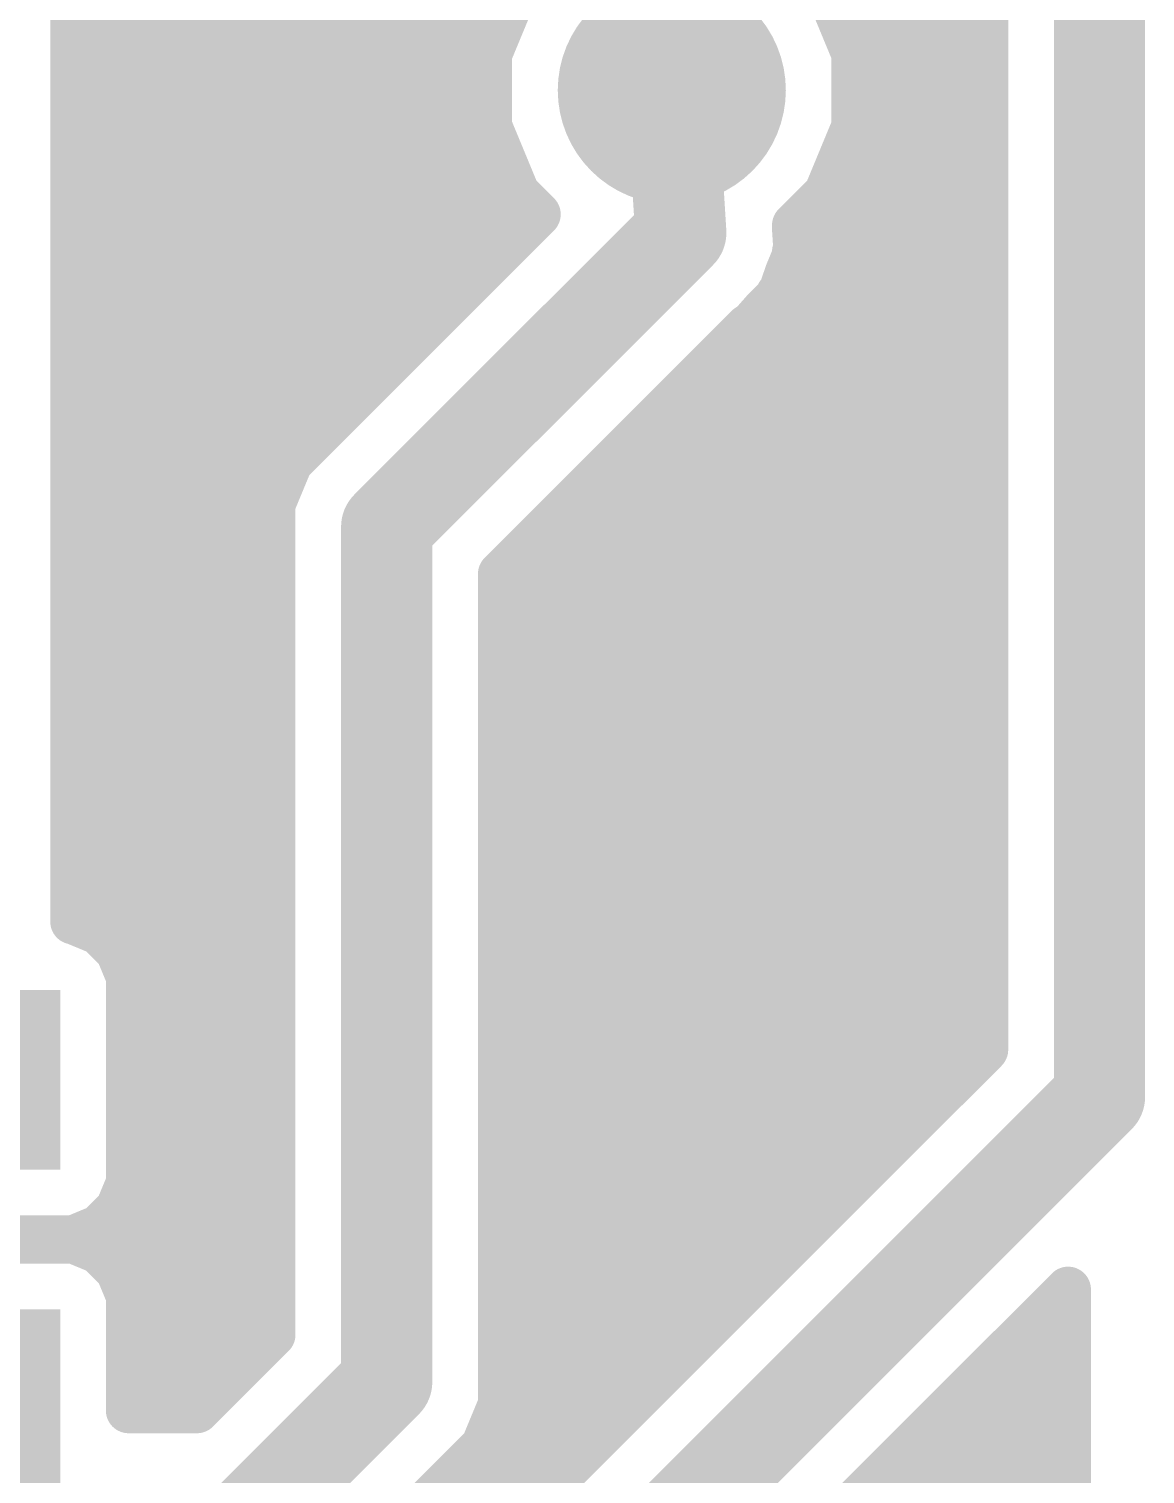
# Model space of a CAD drawing. Extents: x 0.9 to 48.7, y 1 to 48.5.
# Drawn here: x 38.72 to 48.67, y 11.88 to 24.76 of the extents above; entities that cross this region are included whole.
import ezdxf

# ---------------------------------------------------------------- set-up
doc = ezdxf.new("R2010")
doc.units = 0
for name, color, linetype in [('1', 22, 'CONTINUOUS'), ('17', 82, 'CONTINUOUS'), ('18', 82, 'CONTINUOUS')]:
    doc.layers.add(name, color=color, linetype=linetype)

# ---------------------------------------------------------------- blocks, each defined once
blk = doc.blocks.new('RECT')
blk.add_solid([(-0.5, -0.5), (0.5, -0.5), (-0.5, 0.5), (0.5, 0.5)])
blk = doc.blocks.new('ROUNDP')
at = {"const_width": 0.5}
blk.add_lwpolyline([(0, -0.25, 1), (0, 0.25, 1), (0, -0.25)], format="xyb", dxfattribs=at)
blk = doc.blocks.new('ROUNDV')
at = {"const_width": 0.5}
blk.add_lwpolyline([(0, -0.25, 1), (0, 0.25, 1), (0, -0.25)], format="xyb", dxfattribs=at)

msp = doc.modelspace()

# ---------------------------------------------------------------- linework, layer by layer
at = {"layer": '1'}
for points, const_width in [([(48.26, 27.94), (48.26, 15.24)], 0.8128), ([(47.244, 27.5192), (47.244, 15.6608)], 0.4064), ([(43.0719, 25.1308), (42.8244, 24.5334)], 0.4064), ([(46.0756, 24.5334), (45.8281, 25.1308)], 0.4064), ([(39.116, 16.8016), (39.116, 24.9792)], 0.4064), ([(39.116, 24.7904), (42.9309, 24.7904)], 0.4064), ([(45.9691, 24.7904), (47.244, 24.7904)], 0.4064), ([(42.8244, 24.5334), (42.8244, 23.8866)], 0.4064), ([(46.0756, 23.8866), (46.0756, 24.5334)], 0.4064), ([(44.45, 24.21), (44.53, 22.94)], 0.8128), ([(39.116, 24.384), (42.8244, 24.384)], 0.4064), ([(46.0756, 24.384), (47.244, 24.384)], 0.4064), ([(39.116, 23.9776), (42.8244, 23.9776)], 0.4064), ([(42.8244, 23.8866), (43.0719, 23.2892)], 0.4064), ([(45.8281, 23.2892), (46.0756, 23.8866)], 0.4064), ([(46.0756, 23.9776), (47.244, 23.9776)], 0.4064), ([(39.116, 23.5712), (42.9551, 23.5712)], 0.4064), ([(45.9449, 23.5712), (47.244, 23.5712)], 0.4064), ([(43.0719, 23.2892), (43.2571, 23.1039)], 0.4064), ([(45.546, 23.007), (45.8281, 23.2892)], 0.4064), ([(39.116, 23.1648), (43.1962, 23.1648)], 0.4064), ([(44.53, 22.94), (41.91, 20.32)], 0.8128), ([(45.7037, 23.1648), (47.244, 23.1648)], 0.4064), ([(43.2571, 23.1039), (41.3345, 21.1813)], 0.4064), ([(45.546, 22.972), (45.546, 23.007)], 0.4064), ([(45.5567, 22.8022), (45.546, 22.972)], 0.4064), ([(39.116, 22.7584), (42.9116, 22.7584)], 0.4064), ([(45.4809, 22.5807), (45.546, 22.7379)], 0.4064), ([(45.546, 22.7709), (45.5567, 22.8022)], 0.4064), ([(45.546, 22.7379), (45.546, 22.7709)], 0.4064), ([(45.546, 22.7584), (47.244, 22.7584)], 0.4064), ([(45.4258, 22.4198), (45.4809, 22.5807)], 0.4064), ([(39.116, 22.352), (42.5052, 22.352)], 0.4064), ([(45.271, 22.2442), (45.3913, 22.3645)], 0.4064), ([(45.3788, 22.352), (47.244, 22.352)], 0.4064), ([(45.3913, 22.3645), (45.404, 22.395)], 0.4064), ([(45.404, 22.395), (45.4258, 22.4198)], 0.4064), ([(45.1585, 22.1166), (45.271, 22.2442)], 0.4064), ([(42.926, 19.8992), (45.1289, 22.102)], 0.4064), ([(45.1289, 22.102), (45.1585, 22.1166)], 0.4064), ([(39.116, 21.9456), (42.0988, 21.9456)], 0.4064), ([(44.9724, 21.9456), (47.244, 21.9456)], 0.4064), ([(39.116, 21.5392), (41.6924, 21.5392)], 0.4064), ([(44.566, 21.5392), (47.244, 21.5392)], 0.4064), ([(41.3345, 21.1813), (41.0487, 20.8955)], 0.4064), ([(39.116, 21.1328), (41.286, 21.1328)], 0.4064), ([(44.1596, 21.1328), (47.244, 21.1328)], 0.4064), ([(41.0487, 20.8955), (40.894, 20.5221)], 0.4064), ([(39.116, 20.7264), (40.9786, 20.7264)], 0.4064), ([(43.7532, 20.7264), (47.244, 20.7264)], 0.4064), ([(40.894, 20.5221), (40.894, 13.1208)], 0.4064), ([(41.91, 20.32), (41.91, 12.7)], 0.8128), ([(39.116, 20.32), (40.894, 20.32)], 0.4064), ([(43.3468, 20.32), (47.244, 20.32)], 0.4064), ([(39.116, 19.9136), (40.894, 19.9136)], 0.4064), ([(42.926, 12.4979), (42.926, 19.8992)], 0.4064), ([(42.9404, 19.9136), (47.244, 19.9136)], 0.4064), ([(39.116, 19.5072), (40.894, 19.5072)], 0.4064), ([(42.926, 19.5072), (47.244, 19.5072)], 0.4064), ([(39.116, 19.1008), (40.894, 19.1008)], 0.4064), ([(42.926, 19.1008), (47.244, 19.1008)], 0.4064), ([(39.116, 18.6944), (40.894, 18.6944)], 0.4064), ([(42.926, 18.6944), (47.244, 18.6944)], 0.4064), ([(39.116, 18.288), (40.894, 18.288)], 0.4064), ([(42.926, 18.288), (47.244, 18.288)], 0.4064), ([(39.116, 17.8816), (40.894, 17.8816)], 0.4064), ([(42.926, 17.8816), (47.244, 17.8816)], 0.4064), ([(39.116, 17.4752), (40.894, 17.4752)], 0.4064), ([(42.926, 17.4752), (47.244, 17.4752)], 0.4064), ([(39.116, 17.0688), (40.894, 17.0688)], 0.4064), ([(42.926, 17.0688), (47.244, 17.0688)], 0.4064), ([(39.1228, 16.8016), (39.116, 16.8016)], 0.4064), ([(39.3468, 16.7088), (39.1228, 16.8016)], 0.4064), ([(39.5183, 16.5373), (39.3468, 16.7088)], 0.4064), ([(39.3932, 16.6624), (40.894, 16.6624)], 0.4064), ([(42.926, 16.6624), (47.244, 16.6624)], 0.4064), ([(39.6111, 16.3133), (39.5183, 16.5373)], 0.4064), ([(39.6111, 14.4707), (39.6111, 16.3133)], 0.4064), ([(39.6111, 16.256), (40.894, 16.256)], 0.4064), ([(42.926, 16.256), (47.244, 16.256)], 0.4064), ([(39.6111, 15.8496), (40.894, 15.8496)], 0.4064), ([(42.926, 15.8496), (47.244, 15.8496)], 0.4064), ([(47.244, 15.6608), (41.4892, 9.906)], 0.4064), ([(39.6111, 15.4432), (40.894, 15.4432)], 0.4064), ([(48.26, 15.24), (41.91, 8.89)], 0.8128), ([(42.926, 15.4432), (47.0264, 15.4432)], 0.4064), ([(39.6111, 15.0368), (40.894, 15.0368)], 0.4064), ([(42.926, 15.0368), (46.62, 15.0368)], 0.4064), ([(39.6111, 14.6304), (40.894, 14.6304)], 0.4064), ([(42.926, 14.6304), (46.2136, 14.6304)], 0.4064), ([(39.5183, 14.2467), (39.6111, 14.4707)], 0.4064), ([(39.3468, 14.0752), (39.5183, 14.2467)], 0.4064), ([(39.4956, 14.224), (40.894, 14.224)], 0.4064), ([(42.926, 14.224), (45.8072, 14.224)], 0.4064), ([(37.0772, 13.9824), (39.1228, 13.9824)], 0.4064), ([(39.1228, 13.9824), (39.3468, 14.0752)], 0.4064), ([(39.1228, 13.9576), (37.0772, 13.9576)], 0.4064), ([(39.3468, 13.8648), (39.1228, 13.9576)], 0.4064), ([(39.5183, 13.6933), (39.3468, 13.8648)], 0.4064), ([(39.394, 13.8176), (40.894, 13.8176)], 0.4064), ([(42.926, 13.8176), (45.4008, 13.8176)], 0.4064), ([(39.6111, 13.4693), (39.5183, 13.6933)], 0.4064), ([(39.6111, 12.446), (39.6111, 13.4693)], 0.4064), ([(42.7713, 8.3145), (47.9808, 13.524)], 0.4064), ([(47.9808, 13.524), (47.9808, 1.2192)], 0.4064), ([(39.6111, 13.4112), (40.894, 13.4112)], 0.4064), ([(42.926, 13.4112), (44.9944, 13.4112)], 0.4064), ([(47.868, 13.4112), (47.9808, 13.4112)], 0.4064), ([(40.894, 13.1208), (40.2192, 12.446)], 0.4064), ([(39.6111, 13.0048), (40.778, 13.0048)], 0.4064), ([(42.926, 13.0048), (44.588, 13.0048)], 0.4064), ([(47.4616, 13.0048), (47.9808, 13.0048)], 0.4064), ([(41.91, 12.7), (40.64, 11.43)], 0.8128), ([(39.6111, 12.5984), (40.3716, 12.5984)], 0.4064), ([(42.926, 12.5984), (44.1816, 12.5984)], 0.4064), ([(47.0552, 12.5984), (47.9808, 12.5984)], 0.4064), ([(40.2192, 12.446), (39.6111, 12.446)], 0.4064), ([(42.7713, 12.1245), (42.926, 12.4979)], 0.4064), ([(42.7993, 12.192), (43.7752, 12.192)], 0.4064), ([(46.6488, 12.192), (47.9808, 12.192)], 0.4064), ([(41.5013, 10.8545), (42.7713, 12.1245)], 0.4064), ([(42.4324, 11.7856), (43.3688, 11.7856)], 0.4064), ([(46.2424, 11.7856), (47.9808, 11.7856)], 0.4064)]:
    msp.add_lwpolyline(points, dxfattribs=dict(at, const_width=const_width))
for points, const_width in [([(39.116, 24.892, 1), (39.116, 24.6888)], 0.2032), ([(42.9309, 24.6888, 1), (42.9309, 24.892)], 0.2032), ([(45.9691, 24.892, 1), (45.9691, 24.6888)], 0.2032), ([(47.244, 24.6888, 1), (47.244, 24.892)], 0.2032), ([(42.926, 24.5334, 1), (42.7228, 24.5334)], 0.2032), ([(46.1772, 24.5334, 1), (45.974, 24.5334)], 0.2032), ([(42.7305, 24.5722, 1), (42.9183, 24.4945)], 0.2032), ([(44.6528, 24.2228, 1), (44.2472, 24.1972)], 0.4064), ([(45.9817, 24.4945, 1), (46.1695, 24.5722)], 0.2032), ([(39.116, 24.4856, 1), (39.116, 24.2824)], 0.2032), ([(42.8244, 24.2824, 1), (42.8244, 24.4856)], 0.2032), ([(46.0756, 24.4856, 1), (46.0756, 24.2824)], 0.2032), ([(47.244, 24.2824, 1), (47.244, 24.4856)], 0.2032), ([(39.116, 24.0792, 1), (39.116, 23.876)], 0.2032), ([(42.9183, 23.9255, 1), (42.7305, 23.8478)], 0.2032), ([(42.8244, 23.876, 1), (42.8244, 24.0792)], 0.2032), ([(46.0756, 24.0792, 1), (46.0756, 23.876)], 0.2032), ([(46.1695, 23.8478, 1), (45.9817, 23.9255)], 0.2032), ([(47.244, 23.876, 1), (47.244, 24.0792)], 0.2032), ([(42.7228, 23.8866, 1), (42.926, 23.8866)], 0.2032), ([(45.974, 23.8866, 1), (46.1772, 23.8866)], 0.2032), ([(39.116, 23.6728, 1), (39.116, 23.4696)], 0.2032), ([(42.9551, 23.4696, 1), (42.9551, 23.6728)], 0.2032), ([(45.9449, 23.6728, 1), (45.9449, 23.4696)], 0.2032), ([(47.244, 23.4696, 1), (47.244, 23.6728)], 0.2032), ([(43.1437, 23.361, 1), (43, 23.2173)], 0.2032), ([(45.9, 23.2173, 1), (45.7563, 23.361)], 0.2032), ([(39.116, 23.2664, 1), (39.116, 23.0632)], 0.2032), ([(42.978, 23.2503, 1), (43.1657, 23.328)], 0.2032), ([(43.1962, 23.0632, 1), (43.1962, 23.2664)], 0.2032), ([(44.6737, 22.7963, 1), (44.3863, 23.0837)], 0.4064), ([(45.7037, 23.2664, 1), (45.7037, 23.0632)], 0.2032), ([(45.7342, 23.328, 1), (45.922, 23.2503)], 0.2032), ([(47.244, 23.0632, 1), (47.244, 23.2664)], 0.2032), ([(43.3289, 23.0321, 1), (43.1853, 23.1758)], 0.2032), ([(43.1853, 23.0321, 1), (43.3289, 23.1758)], 0.2032), ([(45.6476, 23.007, 1), (45.4444, 23.007)], 0.2032), ([(45.4742, 23.0789, 1), (45.6178, 22.9352)], 0.2032), ([(44.3272, 22.9272, 1), (44.7328, 22.9528)], 0.4064), ([(45.6474, 22.9784, 1), (45.4446, 22.9656)], 0.2032), ([(45.4444, 22.972, 1), (45.6476, 22.972)], 0.2032), ([(39.116, 22.86, 1), (39.116, 22.6568)], 0.2032), ([(42.9116, 22.6568, 1), (42.9116, 22.86)], 0.2032), ([(45.6476, 22.7709, 1), (45.4444, 22.7709)], 0.2032), ([(45.546, 22.86, 1), (45.546, 22.6568)], 0.2032), ([(45.6399, 22.699, 1), (45.4521, 22.7768)], 0.2032), ([(45.6528, 22.7693, 1), (45.4606, 22.8351)], 0.2032), ([(47.244, 22.6568, 1), (47.244, 22.86)], 0.2032), ([(45.4499, 22.8038, 1), (45.6421, 22.738)], 0.2032), ([(45.4444, 22.7379, 1), (45.6476, 22.7379)], 0.2032), ([(45.4553, 22.7958, 1), (45.6581, 22.8086)], 0.2032), ([(45.387, 22.6196, 1), (45.5748, 22.5418)], 0.2032), ([(45.577, 22.5478, 1), (45.3848, 22.6136)], 0.2032), ([(39.116, 22.4536, 1), (39.116, 22.2504)], 0.2032), ([(42.5052, 22.2504, 1), (42.5052, 22.4536)], 0.2032), ([(45.3788, 22.4536, 1), (45.3788, 22.2504)], 0.2032), ([(45.3277, 22.4622, 1), (45.4802, 22.3278)], 0.2032), ([(45.4978, 22.3561, 1), (45.3101, 22.4339)], 0.2032), ([(45.4632, 22.2926, 1), (45.3195, 22.4363)], 0.2032), ([(45.3297, 22.4527, 1), (45.5219, 22.3869)], 0.2032), ([(45.502, 22.3526, 1), (45.3496, 22.487)], 0.2032), ([(47.244, 22.2504, 1), (47.244, 22.4536)], 0.2032), ([(45.1992, 22.316, 1), (45.3429, 22.1723)], 0.2032), ([(45.3472, 22.177, 1), (45.1948, 22.3114)], 0.2032), ([(45.2975, 22.4034, 1), (45.4852, 22.3256)], 0.2032), ([(45.0842, 22.1933, 1), (45.1736, 22.0108)], 0.2032), ([(45.0823, 22.1837, 1), (45.2347, 22.0494)], 0.2032), ([(45.2007, 22.0302, 1), (45.057, 22.1739)], 0.2032), ([(45.2032, 22.0253, 1), (45.1138, 22.2078)], 0.2032), ([(39.116, 22.0472, 1), (39.116, 21.844)], 0.2032), ([(42.0988, 21.844, 1), (42.0988, 22.0472)], 0.2032), ([(44.9724, 22.0472, 1), (44.9724, 21.844)], 0.2032), ([(47.244, 21.844, 1), (47.244, 22.0472)], 0.2032), ([(39.116, 21.6408, 1), (39.116, 21.4376)], 0.2032), ([(41.6924, 21.4376, 1), (41.6924, 21.6408)], 0.2032), ([(44.566, 21.6408, 1), (44.566, 21.4376)], 0.2032), ([(47.244, 21.4376, 1), (47.244, 21.6408)], 0.2032), ([(41.4063, 21.1095, 1), (41.2626, 21.2532)], 0.2032), ([(39.116, 21.2344, 1), (39.116, 21.0312)], 0.2032), ([(41.2626, 21.2532, 1), (41.4063, 21.1095)], 0.2032), ([(41.286, 21.0312, 1), (41.286, 21.2344)], 0.2032), ([(44.1596, 21.2344, 1), (44.1596, 21.0312)], 0.2032), ([(47.244, 21.0312, 1), (47.244, 21.2344)], 0.2032), ([(40.9768, 20.9674, 1), (41.1205, 20.8237)], 0.2032), ([(41.1425, 20.8566, 1), (40.9548, 20.9344)], 0.2032), ([(39.116, 20.828, 1), (39.116, 20.6248)], 0.2032), ([(40.9786, 20.6248, 1), (40.9786, 20.828)], 0.2032), ([(43.7532, 20.828, 1), (43.7532, 20.6248)], 0.2032), ([(47.244, 20.6248, 1), (47.244, 20.828)], 0.2032), ([(40.9956, 20.5221, 1), (40.7924, 20.5221)], 0.2032), ([(40.8001, 20.561, 1), (40.9879, 20.4832)], 0.2032), ([(42.1132, 20.32, 1), (41.7068, 20.32)], 0.4064), ([(41.7663, 20.4637, 1), (42.0537, 20.1763)], 0.4064), ([(39.116, 20.4216, 1), (39.116, 20.2184)], 0.2032), ([(40.894, 20.2184, 1), (40.894, 20.4216)], 0.2032), ([(43.3468, 20.4216, 1), (43.3468, 20.2184)], 0.2032), ([(47.244, 20.2184, 1), (47.244, 20.4216)], 0.2032), ([(39.116, 20.0152, 1), (39.116, 19.812)], 0.2032), ([(40.894, 19.812, 1), (40.894, 20.0152)], 0.2032), ([(43.0276, 19.8992, 1), (42.8244, 19.8992)], 0.2032), ([(42.9404, 20.0152, 1), (42.9404, 19.812)], 0.2032), ([(47.244, 19.812, 1), (47.244, 20.0152)], 0.2032), ([(42.8542, 19.971, 1), (42.9978, 19.8273)], 0.2032), ([(39.116, 19.6088, 1), (39.116, 19.4056)], 0.2032), ([(40.894, 19.4056, 1), (40.894, 19.6088)], 0.2032), ([(42.926, 19.6088, 1), (42.926, 19.4056)], 0.2032), ([(47.244, 19.4056, 1), (47.244, 19.6088)], 0.2032), ([(39.116, 19.2024, 1), (39.116, 18.9992)], 0.2032), ([(40.894, 18.9992, 1), (40.894, 19.2024)], 0.2032), ([(42.926, 19.2024, 1), (42.926, 18.9992)], 0.2032), ([(47.244, 18.9992, 1), (47.244, 19.2024)], 0.2032), ([(39.116, 18.796, 1), (39.116, 18.5928)], 0.2032), ([(40.894, 18.5928, 1), (40.894, 18.796)], 0.2032), ([(42.926, 18.796, 1), (42.926, 18.5928)], 0.2032), ([(47.244, 18.5928, 1), (47.244, 18.796)], 0.2032), ([(39.116, 18.3896, 1), (39.116, 18.1864)], 0.2032), ([(40.894, 18.1864, 1), (40.894, 18.3896)], 0.2032), ([(42.926, 18.3896, 1), (42.926, 18.1864)], 0.2032), ([(47.244, 18.1864, 1), (47.244, 18.3896)], 0.2032), ([(39.116, 17.9832, 1), (39.116, 17.78)], 0.2032), ([(40.894, 17.78, 1), (40.894, 17.9832)], 0.2032), ([(42.926, 17.9832, 1), (42.926, 17.78)], 0.2032), ([(47.244, 17.78, 1), (47.244, 17.9832)], 0.2032), ([(39.116, 17.5768, 1), (39.116, 17.3736)], 0.2032), ([(40.894, 17.3736, 1), (40.894, 17.5768)], 0.2032), ([(42.926, 17.5768, 1), (42.926, 17.3736)], 0.2032), ([(47.244, 17.3736, 1), (47.244, 17.5768)], 0.2032), ([(39.116, 17.1704, 1), (39.116, 16.9672)], 0.2032), ([(40.894, 16.9672, 1), (40.894, 17.1704)], 0.2032), ([(42.926, 17.1704, 1), (42.926, 16.9672)], 0.2032), ([(47.244, 16.9672, 1), (47.244, 17.1704)], 0.2032), ([(39.116, 16.9032, 1), (39.116, 16.7)], 0.2032), ([(39.1616, 16.8955, 1), (39.0839, 16.7077)], 0.2032), ([(39.1228, 16.7, 1), (39.1228, 16.9032)], 0.2032), ([(39.0144, 16.8016, 1), (39.2176, 16.8016)], 0.2032), ([(39.4187, 16.7806, 1), (39.275, 16.6369)], 0.2032), ([(39.3079, 16.6149, 1), (39.3857, 16.8027)], 0.2032), ([(39.3932, 16.764, 1), (39.3932, 16.5608)], 0.2032), ([(40.894, 16.5608, 1), (40.894, 16.764)], 0.2032), ([(42.926, 16.764, 1), (42.926, 16.5608)], 0.2032), ([(47.244, 16.5608, 1), (47.244, 16.764)], 0.2032), ([(39.6122, 16.5762, 1), (39.4244, 16.4984)], 0.2032), ([(39.4464, 16.4655, 1), (39.5901, 16.6092)], 0.2032), ([(39.7127, 16.3133, 1), (39.5095, 16.3133)], 0.2032), ([(39.6111, 16.3576, 1), (39.6111, 16.1544)], 0.2032), ([(39.5172, 16.2744, 1), (39.705, 16.3521)], 0.2032), ([(40.894, 16.1544, 1), (40.894, 16.3576)], 0.2032), ([(42.926, 16.3576, 1), (42.926, 16.1544)], 0.2032), ([(47.244, 16.1544, 1), (47.244, 16.3576)], 0.2032), ([(39.6111, 15.9512, 1), (39.6111, 15.748)], 0.2032), ([(40.894, 15.748, 1), (40.894, 15.9512)], 0.2032), ([(42.926, 15.9512, 1), (42.926, 15.748)], 0.2032), ([(47.244, 15.748, 1), (47.244, 15.9512)], 0.2032), ([(47.3158, 15.589, 1), (47.1722, 15.7327)], 0.2032), ([(47.1424, 15.6608, 1), (47.3456, 15.6608)], 0.2032), ([(39.6111, 15.5448, 1), (39.6111, 15.3416)], 0.2032), ([(40.894, 15.3416, 1), (40.894, 15.5448)], 0.2032), ([(42.926, 15.5448, 1), (42.926, 15.3416)], 0.2032), ([(47.0264, 15.3416, 1), (47.0264, 15.5448)], 0.2032), ([(48.4037, 15.0963, 1), (48.1163, 15.3837)], 0.4064), ([(48.0568, 15.24, 1), (48.4632, 15.24)], 0.4064), ([(39.6111, 15.1384, 1), (39.6111, 14.9352)], 0.2032), ([(40.894, 14.9352, 1), (40.894, 15.1384)], 0.2032), ([(42.926, 15.1384, 1), (42.926, 14.9352)], 0.2032), ([(46.62, 14.9352, 1), (46.62, 15.1384)], 0.2032), ([(39.6111, 14.732, 1), (39.6111, 14.5288)], 0.2032), ([(40.894, 14.5288, 1), (40.894, 14.732)], 0.2032), ([(42.926, 14.732, 1), (42.926, 14.5288)], 0.2032), ([(46.2136, 14.5288, 1), (46.2136, 14.732)], 0.2032), ([(39.5095, 14.4707, 1), (39.7127, 14.4707)], 0.2032), ([(39.705, 14.4319, 1), (39.5172, 14.5096)], 0.2032), ([(39.4956, 14.3256, 1), (39.4956, 14.1224)], 0.2032), ([(39.5901, 14.1748, 1), (39.4464, 14.3185)], 0.2032), ([(40.894, 14.1224, 1), (40.894, 14.3256)], 0.2032), ([(42.926, 14.3256, 1), (42.926, 14.1224)], 0.2032), ([(45.8072, 14.1224, 1), (45.8072, 14.3256)], 0.2032), ([(39.4244, 14.2856, 1), (39.6122, 14.2078)], 0.2032), ([(39.0839, 14.0763, 1), (39.1616, 13.8885)], 0.2032), ([(39.1228, 13.8808, 1), (39.1228, 14.084)], 0.2032), ([(39.275, 14.147, 1), (39.4187, 14.0034)], 0.2032), ([(39.3857, 13.9813, 1), (39.3079, 14.1691)], 0.2032), ([(39.1616, 14.0515, 1), (39.0839, 13.8637)], 0.2032), ([(39.1228, 13.856, 1), (39.1228, 14.0592)], 0.2032), ([(39.4187, 13.9366, 1), (39.275, 13.7929)], 0.2032), ([(39.3079, 13.7709, 1), (39.3857, 13.9587)], 0.2032), ([(39.394, 13.9192, 1), (39.394, 13.716)], 0.2032), ([(40.894, 13.716, 1), (40.894, 13.9192)], 0.2032), ([(42.926, 13.9192, 1), (42.926, 13.716)], 0.2032), ([(45.4008, 13.716, 1), (45.4008, 13.9192)], 0.2032), ([(39.6122, 13.7322, 1), (39.4244, 13.6544)], 0.2032), ([(39.4464, 13.6215, 1), (39.5901, 13.7652)], 0.2032), ([(39.7127, 13.4693, 1), (39.5095, 13.4693)], 0.2032), ([(48.0824, 13.524, 1), (47.8792, 13.524)], 0.2032), ([(48.0526, 13.4521, 1), (47.909, 13.5958)], 0.2032), ([(39.6111, 13.5128, 1), (39.6111, 13.3096)], 0.2032), ([(39.5172, 13.4304, 1), (39.705, 13.5081)], 0.2032), ([(40.894, 13.3096, 1), (40.894, 13.5128)], 0.2032), ([(42.926, 13.5128, 1), (42.926, 13.3096)], 0.2032), ([(44.9944, 13.3096, 1), (44.9944, 13.5128)], 0.2032), ([(47.868, 13.5128, 1), (47.868, 13.3096)], 0.2032), ([(47.9808, 13.3096, 1), (47.9808, 13.5128)], 0.2032), ([(40.9658, 13.049, 1), (40.8222, 13.1927)], 0.2032), ([(39.6111, 13.1064, 1), (39.6111, 12.9032)], 0.2032), ([(40.778, 12.9032, 1), (40.778, 13.1064)], 0.2032), ([(40.7924, 13.1208, 1), (40.9956, 13.1208)], 0.2032), ([(42.926, 13.1064, 1), (42.926, 12.9032)], 0.2032), ([(44.588, 12.9032, 1), (44.588, 13.1064)], 0.2032), ([(47.4616, 13.1064, 1), (47.4616, 12.9032)], 0.2032), ([(47.9808, 12.9032, 1), (47.9808, 13.1064)], 0.2032), ([(42.0537, 12.5563, 1), (41.7663, 12.8437)], 0.4064), ([(41.7068, 12.7, 1), (42.1132, 12.7)], 0.4064), ([(39.6111, 12.7, 1), (39.6111, 12.4968)], 0.2032), ([(40.3716, 12.4968, 1), (40.3716, 12.7)], 0.2032), ([(42.926, 12.7, 1), (42.926, 12.4968)], 0.2032), ([(44.1816, 12.4968, 1), (44.1816, 12.7)], 0.2032), ([(47.0552, 12.7, 1), (47.0552, 12.4968)], 0.2032), ([(47.9808, 12.4968, 1), (47.9808, 12.7)], 0.2032), ([(39.6111, 12.5476, 1), (39.6111, 12.3444)], 0.2032), ([(40.2192, 12.3444, 1), (40.2192, 12.5476)], 0.2032), ([(43.0199, 12.459, 1), (42.8321, 12.5368)], 0.2032), ([(39.5095, 12.446, 1), (39.7127, 12.446)], 0.2032), ([(40.1473, 12.5178, 1), (40.291, 12.3742)], 0.2032), ([(42.8244, 12.4979, 1), (43.0276, 12.4979)], 0.2032), ([(42.7993, 12.2936, 1), (42.7993, 12.0904)], 0.2032), ([(43.7752, 12.0904, 1), (43.7752, 12.2936)], 0.2032), ([(46.6488, 12.2936, 1), (46.6488, 12.0904)], 0.2032), ([(47.9808, 12.0904, 1), (47.9808, 12.2936)], 0.2032), ([(42.6775, 12.1634, 1), (42.8652, 12.0856)], 0.2032), ([(42.8432, 12.0526, 1), (42.6995, 12.1963)], 0.2032), ([(42.4324, 11.8872, 1), (42.4324, 11.684)], 0.2032), ([(43.3688, 11.684, 1), (43.3688, 11.8872)], 0.2032), ([(46.2424, 11.8872, 1), (46.2424, 11.684)], 0.2032), ([(47.9808, 11.684, 1), (47.9808, 11.8872)], 0.2032)]:
    msp.add_lwpolyline(points, format="xyb", dxfattribs=dict(at, const_width=const_width))

# ---------------------------------------------------------------- block references
at = {"layer": '1', "xscale": 1.6, "yscale": 1.803, "rotation": 90}
for p in [(38.1, 15.392), (38.1, 12.548)]:
    msp.add_blockref('RECT', p, dxfattribs=at)
at = {"layer": '17', "xscale": 2.032, "yscale": 2.032, "rotation": 270}
msp.add_blockref('ROUNDP', (44.45, 24.21), dxfattribs=at)
at = {"layer": '18', "xscale": 1.6764, "yscale": 1.6764}
msp.add_blockref('ROUNDV', (44.45, 24.13), dxfattribs=at)

doc.saveas('drawing.dxf')
